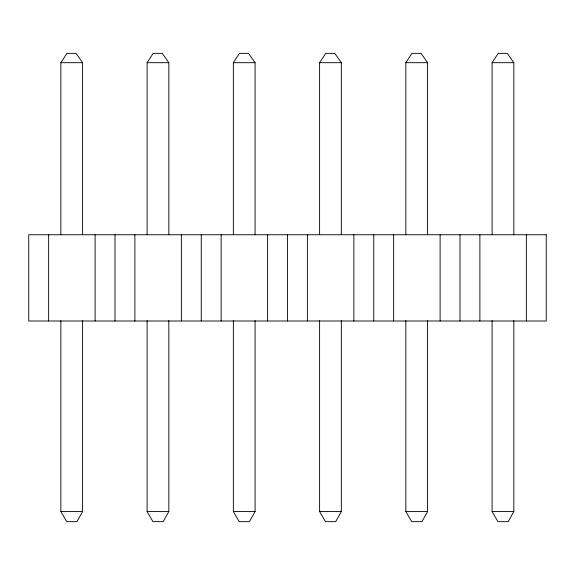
<?xml version="1.0" encoding="UTF-8"?>
<svg xmlns="http://www.w3.org/2000/svg" width="575" height="575" viewBox="0 0 575 575"><rect width="100%" height="100%" fill="white"/><g stroke="black" fill="none" stroke-linecap="round" stroke-linejoin="round"><path stroke-width="0.86" d="M82.584 320.634L82.584 511.563L76.942 521.647L66.693 521.647L60.857 511.563L60.857 320.634M168.834 320.634L168.834 511.563L163.192 521.647L152.943 521.647L147.107 511.563L147.107 320.634M255.084 320.634L255.084 511.563L249.442 521.647L239.193 521.647L233.357 511.563L233.357 320.634M341.334 320.634L341.334 511.563L335.692 521.647L325.443 521.647L319.607 511.563L319.607 320.634M427.584 320.634L427.584 511.563L421.942 521.647L411.693 521.647L405.857 511.563L405.857 320.634M513.834 320.634L513.834 511.563L508.192 521.647L497.943 521.647L492.107 511.563L492.107 320.634M60.857 234.622L60.857 62.689L66.937 53.353L76.015 53.353L82.584 62.689L82.584 234.622M147.107 234.622L147.107 62.689L153.187 53.353L162.265 53.353L168.834 62.689L168.834 234.622M233.357 234.622L233.357 62.689L239.437 53.353L248.515 53.353L255.084 62.689L255.084 234.622M319.607 234.622L319.607 62.689L325.687 53.353L334.765 53.353L341.334 62.689L341.334 234.622M405.857 234.622L405.857 62.689L411.937 53.353L421.015 53.353L427.584 62.689L427.584 234.622M492.107 234.622L492.107 62.689L498.187 53.353L507.265 53.353L513.834 62.689L513.834 234.622M60.857 62.689L82.584 62.689M147.107 62.689L168.834 62.689M233.357 62.689L255.084 62.689M319.607 62.689L341.334 62.689M405.857 62.689L427.584 62.689M492.107 62.689L513.834 62.689M60.857 511.563L82.584 511.563M147.107 511.563L168.834 511.563M233.357 511.563L255.084 511.563M319.607 511.563L341.334 511.563M405.857 511.563L427.584 511.563M492.107 511.563L513.834 511.563M526.362 234.751L526.362 321.001M479.888 234.751L479.888 321.001M460 234.751L460 321.001M440.112 234.751L440.112 321.001M393.638 234.751L393.638 321.001M373.75 234.751L373.75 321.001M353.862 234.751L353.862 321.001M307.388 234.751L307.388 321.001M287.5 234.751L287.5 321.001M267.612 234.751L267.612 321.001M221.138 234.751L221.138 321.001M201.25 234.751L201.25 321.001M181.362 234.751L181.362 321.001M134.888 234.751L134.888 321.001M115 234.751L115 321.001M95.112 234.751L95.112 321.001M48.638 234.751L48.638 321.001M546.25 234.751L28.75 234.751L28.75 321.001L546.25 321.001L546.25 234.751"/></g></svg>
